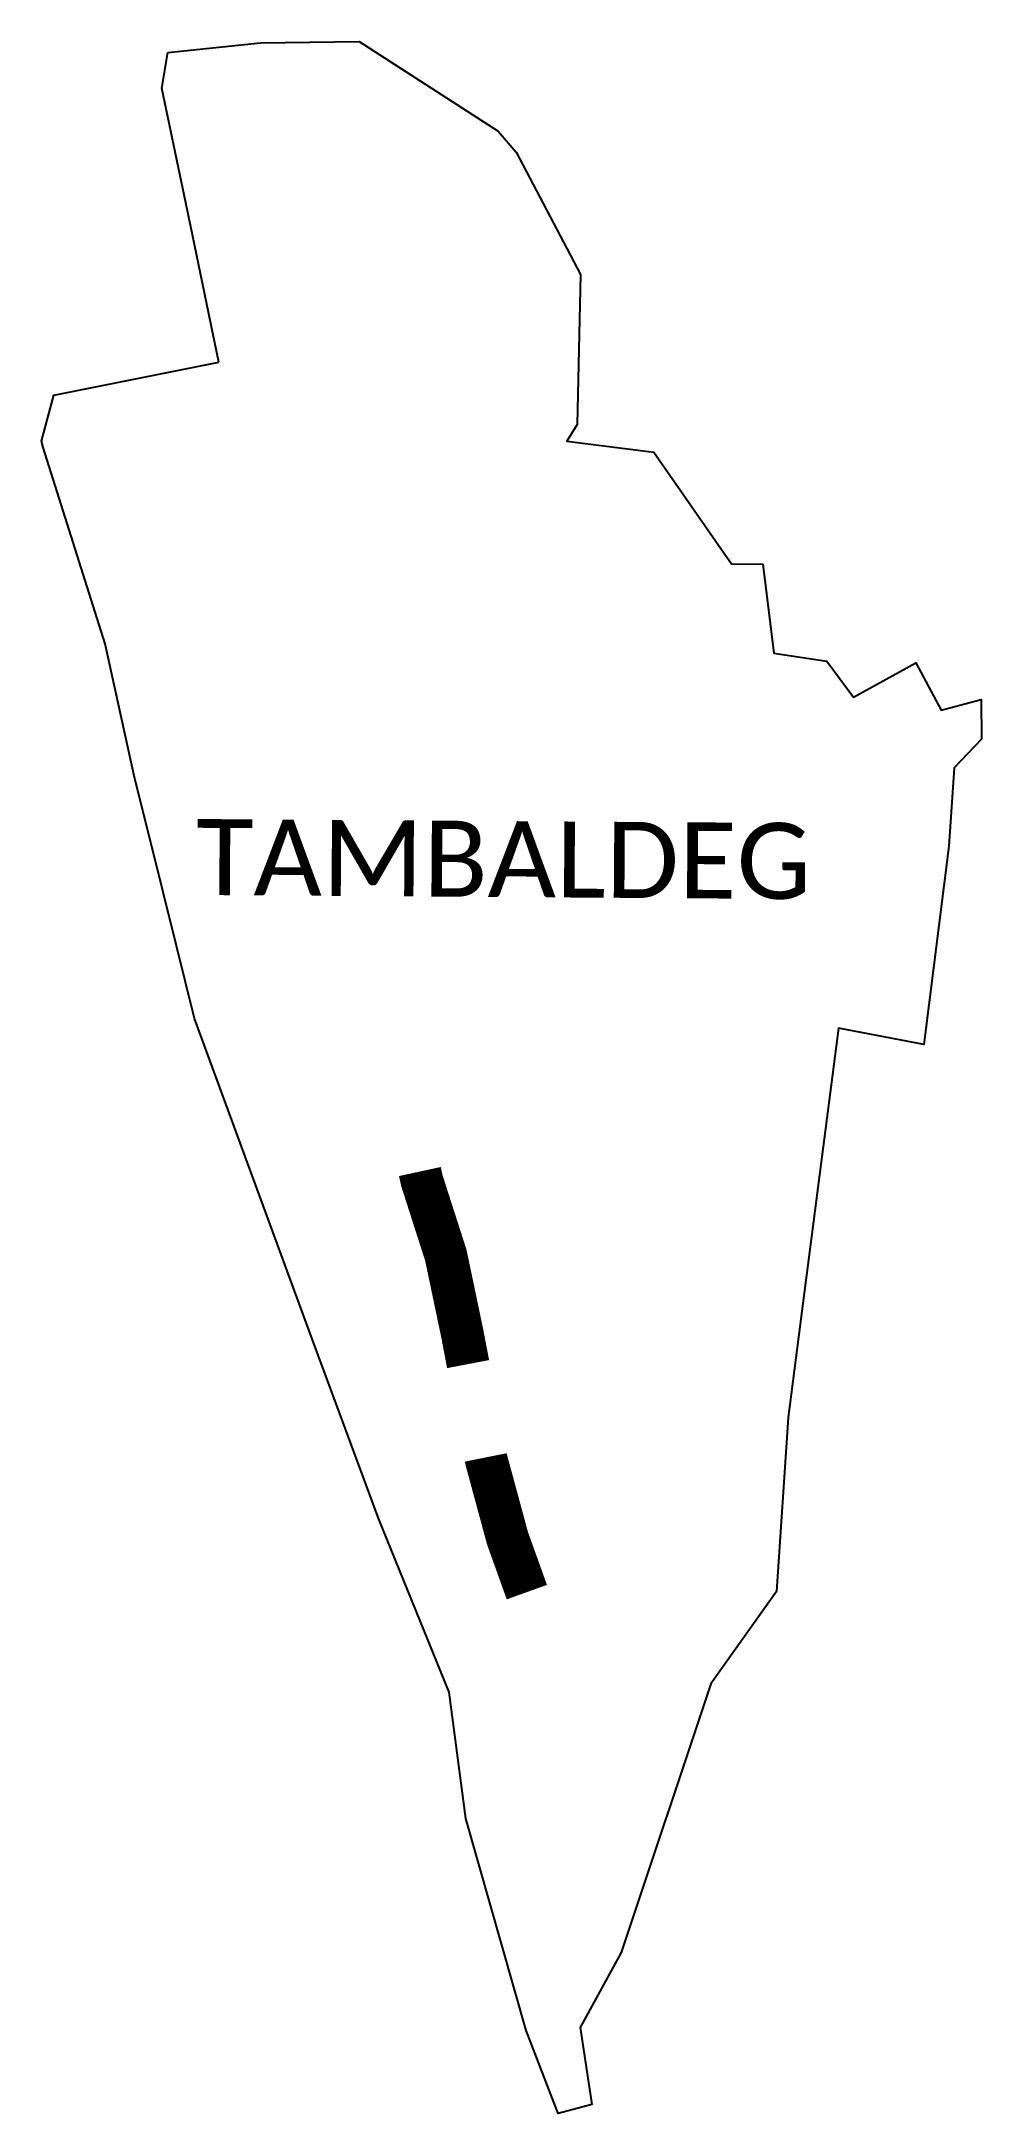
# Model space of a CAD drawing. Header units: metres. Extents: x 329589 to 330689, y 1799874 to 1802297.
import ezdxf

# ---------------------------------------------------------------- set-up
doc = ezdxf.new("R2010")
doc.units = ezdxf.units.M
for name, color, linetype in [('ARTIFICIALLY PROTECTED', 10, 'Continuous'), ('village', 3, 'Continuous'), ('VILLAGE NAME', 250, 'Continuous')]:
    doc.layers.add(name, color=color, linetype=linetype)

msp = doc.modelspace()

# ---------------------------------------------------------------- linework, layer by layer
at = {"color": 3}
msp.add_lwpolyline([(329796.8, 1801921.7), (329763.6, 1802082.1), (329730.3, 1802242.5), (329737, 1802283.9)], dxfattribs=at)
at = {"layer": 'ARTIFICIALLY PROTECTED', "const_width": 50, "flags": 128}
for points in [[(330032, 1800975.3), (330034.3, 1800964.7), (330062.4, 1800877.2), (330081.3, 1800787.2), (330088.4, 1800750.1)], [(330109.1, 1800641), (330109.8, 1800637.5), (330134.6, 1800546.1), (330157.1, 1800483.4)]]:
    msp.add_lwpolyline(points, dxfattribs=at)
at = {"layer": 'village', "color": 3}
msp.add_lwpolyline([(329737, 1802283.9), (329845.4, 1802295.2), (329960.8, 1802297), (330123.6, 1802192), (330144.8, 1802167.6), (330220, 1802024.3), (330216.1, 1801849.1), (330203.8, 1801829.6), (330305.7, 1801816.6), (330396.6, 1801685.9), (330433.1, 1801685.6), (330446.1, 1801581.7), (330508.1, 1801572.2), (330539.3, 1801530.2), (330612, 1801570.4), (330641.8, 1801515), (330688.6, 1801527.4), (330689, 1801480.8), (330656.9, 1801447.4), (330650.8, 1801355.7), (330621.4, 1801123.9), (330521.6, 1801143), (330478.7, 1800812), (330462.6, 1800687.7), (330449, 1800484), (330372.3, 1800376.1), (330267.4, 1800062.1), (330219.4, 1799974.4), (330233.1, 1799884), (330193.7, 1799873.6), (330156.3, 1799970.6), (330085.7, 1800218.7), (330066.1, 1800366.4), (329984, 1800568.9), (329906.3, 1800778.3), (329768.2, 1801154.1), (329747.1, 1801239.4), (329716, 1801364.7), (329698.6, 1801434.5), (329663.7, 1801592.4), (329591.5, 1801822.1), (329589.3, 1801829.3), (329603.8, 1801883.3), (329796.8, 1801921.7)], dxfattribs=at)

# ---------------------------------------------------------------- texts
at = {"layer": 'VILLAGE NAME', "insert": (329770.3, 1801387.6), "char_height": 88.859, "attachment_point": 1, "rotation": 359.6139}
msp.add_mtext_dynamic_manual_height_columns('{\\fCalibri|b0|i0|c0|p34;TAMBALDEG}', width=876.845, gutter_width=444.3, heights=[0], dxfattribs=at)

doc.saveas('drawing.dxf')
